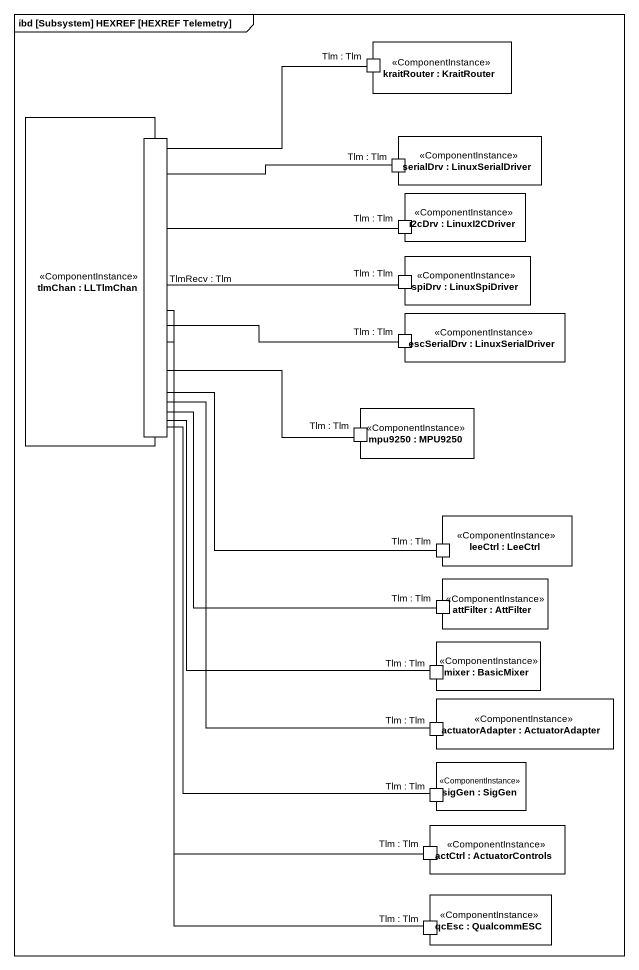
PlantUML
@startuml
mainframe ibd [Subsystem] HEXREF [HEXREF Telemetry]
rectangle "kraitRouter : KraitRouter" as kraitRouter <<ComponentInstance>> {
  port "Tlm : Tlm" as Tlm_Tlm
}
rectangle "tlmChan : LLTlmChan" as tlmChan <<ComponentInstance>> {
  port "TlmRecv : Tlm" as TlmRecv_Tlm
}
rectangle "serialDrv : LinuxSerialDriver" as serialDrv <<ComponentInstance>> {
  port "Tlm : Tlm" as Tlm_Tlm_2
}
rectangle "i2cDrv : LinuxI2CDriver" as i2cDrv <<ComponentInstance>> {
  port "Tlm : Tlm" as Tlm_Tlm_3
}
rectangle "spiDrv : LinuxSpiDriver" as spiDrv <<ComponentInstance>> {
  port "Tlm : Tlm" as Tlm_Tlm_4
}
rectangle "escSerialDrv : LinuxSerialDriver" as escSerialDrv <<ComponentInstance>> {
  port "Tlm : Tlm" as Tlm_Tlm_5
}
rectangle "mpu9250 : MPU9250" as mpu9250 <<ComponentInstance>> {
  port "Tlm : Tlm" as Tlm_Tlm_6
}
rectangle "leeCtrl : LeeCtrl" as leeCtrl <<ComponentInstance>> {
  port "Tlm : Tlm" as Tlm_Tlm_7
}
rectangle "attFilter : AttFilter" as attFilter <<ComponentInstance>> {
  port "Tlm : Tlm" as Tlm_Tlm_8
}
rectangle "mixer : BasicMixer" as mixer <<ComponentInstance>> {
  port "Tlm : Tlm" as Tlm_Tlm_9
}
rectangle "actuatorAdapter : ActuatorAdapter" as actuatorAdapter <<ComponentInstance>> {
  port "Tlm : Tlm" as Tlm_Tlm_10
}
rectangle "sigGen : SigGen" as sigGen <<ComponentInstance>> {
  port "Tlm : Tlm" as Tlm_Tlm_11
}
rectangle "actCtrl : ActuatorControls" as actCtrl <<ComponentInstance>> {
  port "Tlm : Tlm" as Tlm_Tlm_12
}
rectangle "qcEsc : QualcommESC" as qcEsc <<ComponentInstance>> {
  port "Tlm : Tlm" as Tlm_Tlm_13
}
Tlm_Tlm -- TlmRecv_Tlm
TlmRecv_Tlm -right- Tlm_Tlm_3
TlmRecv_Tlm -- Tlm_Tlm_6
TlmRecv_Tlm -- Tlm_Tlm_8
TlmRecv_Tlm -- Tlm_Tlm_10
Tlm_Tlm_2 -left- TlmRecv_Tlm
Tlm_Tlm_4 -left- TlmRecv_Tlm
Tlm_Tlm_5 -left- TlmRecv_Tlm
Tlm_Tlm_7 -up- TlmRecv_Tlm
Tlm_Tlm_9 -up- TlmRecv_Tlm
Tlm_Tlm_11 -up- TlmRecv_Tlm
Tlm_Tlm_12 -up- TlmRecv_Tlm
Tlm_Tlm_13 -up- TlmRecv_Tlm
@enduml
